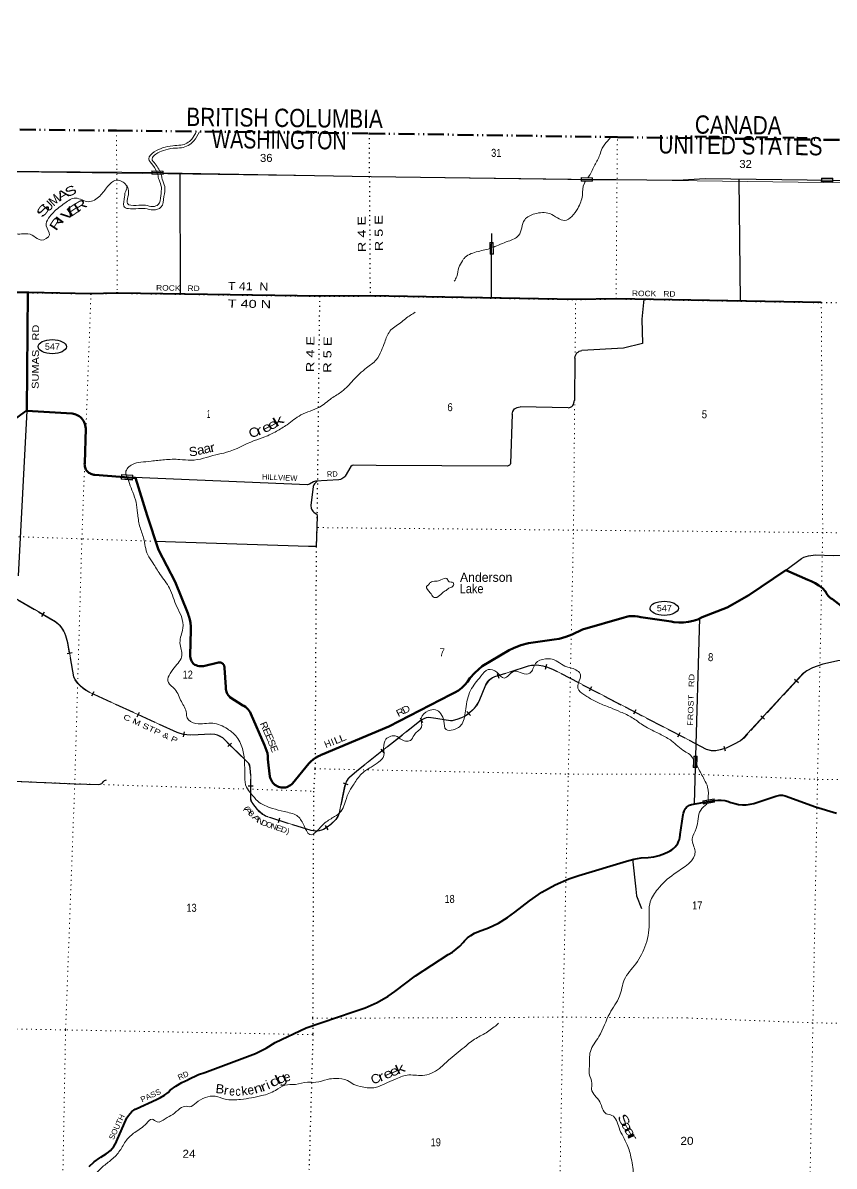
# Model space of a CAD drawing. Header units: feet. Extents: x -489137 to -242534, y 368785 to 558127.
# Drawn here: x -302494 to -284763, y 531941 to 556943 of the extents above; entities that cross this region are included whole.
import ezdxf
from ezdxf.enums import TextEntityAlignment as Align

# ---------------------------------------------------------------- set-up
doc = ezdxf.new("R2010")
doc.units = ezdxf.units.FT
doc.header["$LTSCALE"] = 70
for name, pattern in [('DASH_DOUBLE_DOT', [9.2, 5, -1.2, 0.3, -1.2, 0.3, -1.2]), ('DOTTED', [1.5, 0.3, -1.2]), ('LONG_DASHED', [7.5, 6, -1.5])]:
    doc.linetypes.add(name, pattern=pattern)
for name, color, linetype, lineweight in [('10', 7, 'DASH_DOUBLE_DOT', 60), ('17', 7, 'Continuous', 25), ('23', 7, 'Continuous', 70), ('26', 7, 'Continuous', 40), ('27', 7, 'Continuous', 13), ('29', 7, 'Continuous', 25), ('31', 7, 'Continuous', 13), ('39', 7, 'Continuous', 13), ('4', 7, 'Continuous', 13), ('59', 7, 'Continuous', 13), ('6', 7, 'DOTTED', 25), ('61', 7, 'Continuous', 13), ('63', 7, 'Continuous', 25), ('7', 7, 'DOTTED', 13)]:
    doc.layers.add(name, color=color, linetype=linetype, lineweight=lineweight)
doc.layers.add('30', color=7, linetype='Continuous')
doc.layers.add('41', color=7, linetype='Continuous')

msp = doc.modelspace()

# ---------------------------------------------------------------- linework, layer by layer
at = {"layer": '10', "lineweight": 70}
msp.add_lwpolyline([(-303208.28, 554615.29), (-300447.01, 554587.81), (-294928.81, 554524.89), (-289500.53, 554442.91), (-284029.21, 554373.56), (-278648.89, 554311.51), (-273291.63, 554228.91), (-272847.49, 554228.39)], dxfattribs=at)
at = {"layer": '17'}
for centre in [(-301852.34, 549861.83), (-288477.17, 544140.74)]:
    msp.add_ellipse(centre, major_axis=(-309.24, 1), ratio=0.500121, dxfattribs=at)
at = {"layer": '23'}
for p, q in [((-302385.99, 551046.69), (-303228.59, 551058.68)), ((-302408.49, 548465.68), (-302385.99, 551046.69))]:
    msp.add_line(p, q, dxfattribs=at)
for points in [[(-301139.47, 548176.65), (-301152.52, 548208.84), (-301168.86, 548239.5), (-301188.31, 548268.28), (-301210.66, 548294.87), (-301235.68, 548318.98), (-301263.07, 548340.34), (-301292.55, 548358.72), (-301323.79, 548373.92), (-301356.45, 548385.77), (-301390.16, 548394.14), (-301416.89, 548398.18), (-302408.58, 548455.77), (-302408.49, 548465.68)], [(-297076.56, 540401.06), (-297086.47, 540429.7), (-297093.34, 540459.21), (-297128.75, 540710.59), (-297138.7, 540843.2), (-297141.47, 540907.01), (-297150.89, 540970.18), (-297166.86, 541032.02), (-297189.21, 541091.84), (-297216.94, 541147.68), (-297510.69, 541830.37), (-297528.17, 541865.61), (-297549.23, 541898.83), (-297573.65, 541929.67), (-297601.16, 541957.79), (-297631.46, 541982.87), (-297664.21, 542004.65), (-297686.49, 542016.84), (-297967.97, 542196.95), (-297988.43, 542217.31), (-298006.66, 542239.69), (-298022.44, 542263.85), (-298035.62, 542289.53), (-298046.03, 542316.45), (-298053.58, 542344.31), (-298058.17, 542372.8), (-298059.76, 542401.62), (-298059.48, 542414.83), (-298088.78, 542839.05), (-298088.68, 542850.79), (-298089.8, 542862.47), (-298092.14, 542873.97), (-298095.67, 542885.16), (-298100.35, 542895.92), (-298106.12, 542906.13), (-298112.94, 542915.68), (-298120.71, 542924.47), (-298129.36, 542932.4), (-298138.79, 542939.38), (-298148.9, 542945.33), (-298159.58, 542950.2), (-298170.71, 542953.92), (-298182.16, 542956.46), (-298193.82, 542957.79), (-298196.36, 542957.81), (-298221.31, 542956.08), (-298246.36, 542949.65), (-298515.21, 542880.57), (-298546.81, 542874.39), (-298578.89, 542871.54), (-298611.09, 542872.06), (-298643.05, 542875.94), (-298674.44, 542883.14), (-298704.9, 542893.58), (-298734.1, 542907.15), (-298761.73, 542923.7), (-298770.98, 542930.17), (-298788.73, 542952.78), (-298804.02, 542977.12), (-298816.68, 543002.92), (-298826.58, 543029.91), (-298833.6, 543057.78), (-298837.66, 543086.24), (-298838.74, 543106.83), (-298825.42, 543669.13), (-298823.45, 543745.91), (-298829.51, 543822.46), (-298843.54, 543897.97), (-298865.38, 543971.59), (-298871.06, 543986.23), (-298880.68, 544011.05), (-298890.97, 544036.23), (-299168.89, 544716.03), (-299528.83, 545419.3), (-299775.61, 546167.13), (-300031.78, 546992.24), (-300093.73, 546996.99), (-300919.65, 547060.31), (-300943.41, 547061.87), (-300966.87, 547065.9), (-300989.79, 547072.36), (-301011.9, 547081.19), (-301032.97, 547092.27), (-301052.77, 547105.5), (-301071.08, 547120.72), (-301087.69, 547137.78), (-301102.43, 547156.47), (-301115.14, 547176.61), (-301125.67, 547197.96), (-301133.91, 547220.3), (-301139.77, 547243.38), (-301142.8, 547264.27), (-301144.14, 547289.39), (-301143.41, 547314.27), (-301121.34, 548074.4), (-301123.8, 548109.06), (-301129.86, 548143.26), (-301139.47, 548176.65)], [(-284014.19, 543726.74), (-284797.21, 544339.79), (-284824.37, 544354.63), (-284849.83, 544372.22), (-284873.31, 544392.37), (-284894.55, 544414.87), (-284913.33, 544439.47), (-284929.44, 544465.89), (-284942.69, 544493.86), (-284949.21, 544511.24), (-285018.34, 544579.6), (-285094.24, 544640.35), (-285176.07, 544692.83), (-285262.94, 544736.47), (-285339.54, 544766.09), (-285820.89, 544971.54), (-286625.49, 544425.16), (-286981.85, 544219.96), (-287103.53, 544160.74), (-287644.78, 543943.12), (-287741.6, 543898.92), (-287842.51, 543865.07), (-287946.41, 543841.96), (-288052.15, 543829.83), (-288158.58, 543828.83), (-288264.53, 543838.95), (-288325.53, 543849.93), (-288991.39, 543944.51), (-289052.3, 543959.7), (-289114.46, 543968.43), (-289177.19, 543970.61), (-289239.81, 543966.23), (-289301.63, 543955.32), (-289352.51, 543941.18), (-290262.63, 543673.93), (-290491.62, 543566.67), (-290629.96, 543513.97), (-290773.06, 543476.01), (-290884.97, 543457.17), (-291439.48, 543377.71), (-291609.66, 543331.6), (-291774.09, 543267.96), (-291866.92, 543222.85), (-292453.5, 542873.21), (-292616.65, 542725.88), (-292722.55, 542611.47), (-292775.06, 542535.01), (-292835.28, 542464.46), (-292902.53, 542400.59), (-292976.1, 542344.09), (-293055.17, 542295.6), (-293138.88, 542255.64), (-293143.11, 542253.89), (-294494.73, 541554.89), (-295949.83, 540943.69), (-295975.79, 540932.79), (-295999.83, 540922.44), (-296036.49, 540906.65), (-296095.03, 540873.8), (-296149.82, 540835.02), (-296200.26, 540790.71), (-296242.07, 540745.81), (-296599.7, 540309.19), (-296621.83, 540288.49), (-296646, 540270.21), (-296671.95, 540254.56), (-296699.39, 540241.7), (-296728.03, 540231.79), (-296757.55, 540224.92), (-296787.62, 540221.18), (-296817.92, 540220.6), (-296848.12, 540223.19), (-296877.87, 540228.92), (-296906.87, 540237.74), (-296934.78, 540249.53), (-296961.31, 540264.18), (-296986.17, 540281.52), (-297009.07, 540301.36), (-297029.78, 540323.49), (-297048.06, 540347.66), (-297063.71, 540373.61), (-297076.56, 540401.06)]]:
    msp.add_lwpolyline(points, dxfattribs=at)
at = {"layer": '26'}
for points in [[(-285043.55, 550827.86), (-289528.87, 550906.63), (-290411.57, 550893.52), (-294905.07, 550970.56), (-296010.57, 550965.39), (-300408.47, 551031.43), (-300430.35, 551031.76), (-300458.47, 551031.18), (-301005.83, 551019.8), (-302360.99, 551046.2), (-302385.99, 551046.69)], [(-303274.56, 547717.37), (-303175.87, 547875.67), (-303112.32, 547944.28), (-303041.94, 548005.87), (-302965.52, 548059.76), (-302964.35, 548060.49), (-302433.21, 548447.67), (-302408.49, 548465.68)], [(-287382.47, 539936.82), (-287306.74, 539944.41), (-287230.63, 539944.05), (-287154.97, 539935.73), (-287149.74, 539934.76), (-287124.85, 539930.16), (-287099.74, 539923.23), (-287071.63, 539915.47), (-287042.1, 539903.87), (-287017.22, 539893.89), (-286992.1, 539885.95), (-286936.37, 539868.34), (-286853.41, 539851.41), (-286769.14, 539843.24), (-286684.47, 539843.93), (-286600.34, 539853.46), (-286517.67, 539871.73), (-286471.01, 539886.17), (-286058.81, 540022.3), (-286034.08, 540030.47), (-286008.81, 540039.77), (-286006.53, 540040.61), (-285978.36, 540047.74), (-285949.59, 540051.89), (-285920.54, 540053), (-285891.54, 540051.08), (-285862.9, 540046.13), (-285834.93, 540038.22), (-285830.34, 540036.61), (-285167.98, 539801.29), (-284712.65, 539661.56)], [(-288387.8, 538812.47), (-288345.99, 538834.13), (-288306.67, 538860.04), (-288270.27, 538889.91), (-288237.19, 538923.43), (-288207.8, 538960.22), (-288182.42, 538999.88), (-288161.32, 539041.97), (-288144.73, 539086.04), (-288132.85, 539131.61), (-288125.79, 539178.16), (-288124.65, 539191.86), (-288060.04, 539632.98), (-288056.89, 539658.16), (-288051.12, 539682.86), (-288042.8, 539706.82), (-288032.03, 539729.79), (-288018.91, 539751.5), (-288003.59, 539771.72), (-287986.25, 539790.24), (-287967.06, 539806.83), (-287946.24, 539821.33), (-287924.03, 539833.58), (-287900.65, 539843.43), (-287881.87, 539849.36), (-287382.47, 539936.82)], [(-301043.06, 531930.3), (-300933.28, 532032.11), (-300813.46, 532121.88), (-300787.24, 532139.04), (-300670.97, 532213.87), (-300623.3, 532247.05), (-300579.36, 532285.02), (-300539.63, 532327.38), (-300504.55, 532373.66), (-300474.49, 532423.35), (-300449.8, 532475.91), (-300448.43, 532479.29), (-300220.82, 532997.62), (-300188.65, 533046.57), (-300151.54, 533091.88), (-300109.9, 533133.06), (-300068.74, 533166.02), (-300043.78, 533183.65), (-300018.74, 533195), (-299571.58, 533397.68), (-299483.04, 533441.22), (-299399.53, 533493.77), (-299321.97, 533554.77), (-299272.16, 533601.64), (-299152.07, 533691.1), (-299023.29, 533767.51), (-298887.23, 533830.04), (-298880.51, 533832.69), (-298653.32, 533946.08), (-298519.84, 533991.95), (-297411.67, 534408.05), (-297179.46, 534522.62), (-296979.14, 534647.77), (-296302.44, 534965.85), (-295277.7, 535318.11), (-295010.03, 535405), (-294752.92, 535519.39), (-294509.17, 535660.03), (-294361.15, 535763.31), (-293910.71, 536105.65), (-293196.34, 536568.18), (-293105.43, 536620.93), (-293020.53, 536682.89), (-292942.57, 536753.38), (-292872.41, 536831.64), (-292844.82, 536867.48), (-292775.96, 536931.57), (-292700.79, 536988.1), (-292620.11, 537036.47), (-292537.16, 537075.19), (-292314.45, 537153.88), (-292101.18, 537255.41), (-291899.69, 537378.68), (-291743.15, 537496.41), (-291417.98, 537739.95), (-291148.91, 537931.94), (-290861.25, 538094.75), (-290558.14, 538226.59), (-290341.15, 538298.91), (-289301.67, 538610.15), (-289144.16, 538654.45), (-288982.89, 538682.05), (-288828.18, 538692.5), (-288705.23, 538707.87), (-288584.56, 538736), (-288467.49, 538776.6), (-288387.8, 538812.47)]]:
    msp.add_lwpolyline(points, dxfattribs=at)
at = {"layer": '29'}
for p, q in [((-299425.46, 553662.69), (-303192.36, 553690.87)), ((-299061.28, 553656.47), (-299053.55, 551014.95)), ((-286842.65, 553518.08), (-286816.44, 550858.89)), ((-290428.9, 549608.04), (-290439.7, 548693.75)), ((-290576.58, 548524.45), (-291628.02, 548542.5)), ((-302408.58, 548455.77), (-302595.51, 544852.25))]:
    msp.add_line(p, q, dxfattribs=at)
for points in [[(-299425.46, 553662.69), (-294879.72, 553581.62), (-290042.61, 553520.92)], [(-290042.61, 553520.92), (-289525.95, 553514.44), (-288183.77, 553503.08), (-287578.13, 553538.2)], [(-287578.13, 553538.2), (-284791.5, 553505.49), (-281388.98, 553465.56)], [(-292251.95, 550924.65), (-292248.96, 551886.27), (-292247.56, 552337.79)], [(-288922.67, 550901.23), (-288966.87, 550463.43), (-288951.57, 549932.39), (-289366.91, 549831.78), (-290274.87, 549776.57)], [(-290428.9, 549608.04), (-290420.64, 549655.99), (-290411.8, 549680.3), (-290385.3, 549724.49), (-290361.01, 549744.38), (-290334.51, 549762.06), (-290308.01, 549770.89), (-290274.87, 549776.57)], [(-291796.62, 548384.75), (-291782.15, 548446.23), (-291763.38, 548479.38), (-291745.71, 548500.37), (-291718.1, 548519.15), (-291693.81, 548531.3), (-291664, 548539.04), (-291628.02, 548542.5)], [(-290576.58, 548524.45), (-290544.87, 548529.64), (-290521.68, 548539.59), (-290499.59, 548553.95), (-290477.51, 548577.15), (-290463.16, 548597.04), (-290449.9, 548630.18), (-290443.28, 548655.59), (-290439.7, 548693.75)], [(-291796.62, 548384.75), (-291839.05, 547307.86), (-291846.2, 547286.18), (-291855.03, 547270.72), (-291870.49, 547259.67), (-291899.9, 547251.31), (-294775.26, 547264.64), (-295261.81, 547269.82), (-295296.92, 547260.79), (-295325.85, 547237.68), (-295447.09, 547030.99), (-295459.53, 547017.69), (-295519.97, 546973.54), (-295548.68, 546958.07), (-295589.77, 546949.44), (-296099.85, 546921.03), (-296140.55, 546907.25), (-296226.68, 546856.42), (-296271.1, 546840.07), (-300063.24, 546997.55)], [(-296059.26, 546921.62), (-296120.68, 546863.05), (-296138.34, 546840.96), (-296151.59, 546801.18), (-296200.18, 546390.19), (-296195.76, 546332.74), (-296186.93, 546308.44), (-296160.43, 546266.45), (-296131.72, 546242.15), (-296083.13, 546206.79), (-296072.09, 546195.74), (-296063.59, 546157.01)], [(-296063.59, 546157.01), (-296082.51, 545491.39), (-296252.42, 545495.39), (-299599.51, 545602.34)], [(-285820.89, 544971.54), (-285474.07, 545227.44), (-285426.6, 545257.27), (-285325.01, 545288.2), (-285173.71, 545306.99), (-284785.02, 545298.15), (-284272.65, 545306.99)], [(-287706.42, 543921.02), (-287801.52, 540655.3), (-287824.64, 539861.5)], [(-303375.39, 540387.25), (-301360.42, 540303.12), (-300831.14, 540285.2)], [(-300831.14, 540285.2), (-300805.39, 540291.07), (-300787.72, 540298.8), (-300765.64, 540312.06), (-300755.7, 540323.11), (-300738.03, 540348.52), (-300719.26, 540365.09), (-300708.22, 540371.72), (-300667.36, 540387.19)], [(-289170.07, 538660.13), (-289100.77, 537995.56), (-289085.7, 537851.26), (-288974.11, 537571.92)]]:
    msp.add_lwpolyline(points, dxfattribs=at)
at = {"layer": '31'}
for p, q in [((-299676.23, 553706.1), (-299426.28, 553701.07)), ((-299426.28, 553701.07), (-299427.79, 553626.08)), ((-290293.5, 553558.74), (-290043.53, 553554.78)), ((-290043.53, 553554.78), (-290044.72, 553479.78)), ((-285042.14, 553546.99), (-284792.16, 553543.58)), ((-284792.16, 553543.58), (-284793.19, 553468.59)), ((-292287.65, 552136.66), (-292212.66, 552137.74)), ((-292284.06, 551886.69), (-292287.65, 552136.66)), ((-287755.5, 540904.81), (-287766.11, 540655.04)), ((-287766.11, 540655.04), (-287841.04, 540658.22))]:
    msp.add_line(p, q, dxfattribs=at)
for points in [[(-299427.79, 553626.08), (-299677.74, 553631.11), (-299676.23, 553706.1)], [(-290044.72, 553479.78), (-290294.69, 553483.75), (-290293.5, 553558.74)], [(-284793.19, 553468.59), (-285043.16, 553472), (-285042.14, 553546.99)], [(-292212.66, 552137.74), (-292209.07, 551887.77), (-292284.06, 551886.69)], [(-287841.04, 540658.22), (-287830.43, 540907.99), (-287755.5, 540904.81)]]:
    msp.add_lwpolyline(points, dxfattribs=at)
for points in [[(-299434.43, 553693.23), (-299668.39, 553697.94), (-299669.58, 553638.94), (-299435.62, 553634.23)], [(-290051.65, 553546.91), (-290285.63, 553550.61), (-290286.56, 553491.61), (-290052.58, 553487.9)], [(-284800.26, 553535.69), (-285034.25, 553538.88), (-285035.05, 553479.88), (-284801.07, 553476.69)], [(-292276.17, 551894.8), (-292279.54, 552128.77), (-292220.54, 552129.62), (-292217.17, 551895.65)], [(-287832.7, 540665.87), (-287822.77, 540899.65), (-287763.83, 540897.15), (-287773.76, 540663.37)]]:
    msp.add_lwpolyline(points, close=True, dxfattribs=at)
at = {"layer": '39'}
for points in [[(-298699.44, 554564.45), (-298802.86, 554401.68), (-298909.52, 554312.34), (-299038.81, 554270.38), (-299215.76, 554256.43), (-299440.6, 554207.75), (-299622.21, 554121.08), (-299743.28, 553969.48), (-299652.98, 553830.6), (-299545.03, 553625.79)], [(-298633.33, 554560.63), (-298758.85, 554363.09), (-298880.99, 554260.79), (-299027.45, 554213.25), (-299207.33, 554199.07), (-299421.77, 554152.64), (-299585.3, 554074.6), (-299672.03, 553966.01), (-299604.31, 553861.86), (-299469.95, 553625.5)], [(-289661.57, 554420.3), (-289773.67, 554292.68), (-289831.64, 554203.63), (-289885.73, 554053.7), (-289992.94, 553836.82), (-290115.06, 553600.22), (-290143.79, 553555.74)], [(-299545.36, 553627.27), (-299518.61, 553507.93), (-299467.45, 553352.22), (-299482.49, 553160.4), (-299536.08, 552967.93), (-299653.14, 552927.56), (-299816.48, 552953.62), (-300017.37, 552950.66), (-300210.57, 552991.96), (-300197.28, 553135.24), (-300192.81, 553315.29), (-300360.94, 553489.34), (-300457.87, 553500.89), (-300643.4, 553361.71), (-300815.13, 553155.23), (-301060.91, 553032.37), (-301341.15, 553110.62), (-301579.16, 553002.23), (-301710.57, 552901.63), (-301931.86, 552670.58), (-301984.51, 552504.4), (-301914.55, 552307.53), (-302097.18, 552192.55), (-302254.34, 552277.11), (-302442.99, 552332.43), (-302676.92, 552369.11), (-302673.21, 552415.55), (-302760.58, 552467.25), (-302900.63, 552464.14), (-302997.2, 552485.8), (-303147.72, 552529.64), (-303212.41, 552539.41)], [(-299469.95, 553625.5), (-299447.96, 553527.4), (-299393.33, 553361.13), (-299410.07, 553147.6), (-299475.88, 552911.26), (-299646.59, 552852.39), (-299821.75, 552880.34), (-300024.57, 552877.35), (-300289.46, 552933.97), (-300270.39, 553139.53), (-300269.01, 553195.27)], [(-300269.01, 553195.27), (-300254.96, 553246.33), (-300224.35, 553322.86), (-300219.25, 553368.78)], [(-290194.28, 553477.59), (-290222.47, 553433.96), (-290266.47, 553170.28), (-290368.06, 552884.36), (-290651.29, 552623.12), (-290978.57, 552770.44), (-291305.26, 552765.88), (-291526.88, 552638.11), (-291659.09, 552290.51), (-291886.65, 552167.01), (-292215.64, 552033.75)], [(-292287.19, 552005.63), (-292584.66, 551932.7), (-292851.35, 551792.36), (-292887.76, 551738.99), (-292966.01, 551593.97), (-293011.65, 551397.16), (-293064.41, 551291.54)], [(-293922.28, 550612.88), (-294023.83, 550550.41), (-294242.78, 550384.08), (-294472.52, 550199.91), (-294586.69, 549958.98), (-294658.22, 549775.25), (-294772.95, 549574.83), (-294982.07, 549400.05), (-295273.84, 549126.97), (-295522.05, 548880.69), (-295746.42, 548732.77), (-296010.96, 548539.72), (-296418.73, 548367.96), (-296718.43, 548155.91), (-296952.79, 548012.4), (-297204.72, 547887.74), (-297436.81, 547806.91), (-298042.31, 547551.09), (-298273.46, 547496.55), (-298819.23, 547378.31), (-299064.02, 547395.12), (-299396.86, 547388.76), (-299694.04, 547358.85), (-299915.99, 547334.35), (-300100.18, 547288.27), (-300246.59, 547109.23), (-300194.2, 546953.35)], [(-300194.2, 546953.35), (-300166.01, 546869.46), (-300091.78, 546678.51), (-300020.6, 546459.33), (-299988.56, 546223.31), (-299941.93, 545942.23), (-299858.1, 545680.07), (-299763.97, 545310.23), (-299652.77, 545132.14), (-299493.5, 544881.47), (-299289.38, 544580.61), (-299129.72, 544171.99), (-299027.94, 543957.79), (-298998.59, 543703.64), (-299060.76, 543385.94), (-299018.11, 543107.03), (-299185.88, 542841.69), (-299315.26, 542516.25), (-299174.54, 542369.51), (-299030.17, 542099.12), (-298919.72, 541844.11), (-298907.03, 541746.47), (-298710.81, 541620.02), (-298345.42, 541629.28), (-298023.48, 541502.4), (-297842.25, 541354.21), (-297694.26, 541071.54), (-297649.87, 540784.47), (-297645.57, 540454.28), (-297609.05, 540230.25), (-297502.76, 540084.73), (-297362.62, 539921.8), (-297035.7, 539764.38), (-296786.73, 539694.76), (-296506.01, 539605.8), (-296362.84, 539414.42), (-296224.21, 539193.33), (-295891.17, 539446.21), (-295681.27, 539586.55), (-295539.01, 539707.02), (-295462.49, 539860.2), (-295378.86, 540098.17), (-295275.28, 540270.64), (-295117.07, 540495.83), (-294883.64, 540669.74), (-294711.14, 540785.08), (-294622.64, 540877.1), (-294609.11, 541083.14)], [(-293245.36, 544530.23), (-293287.78, 544506.3), (-293359.74, 544442.75), (-293478.37, 544373.93), (-293524.7, 544388.89), (-293589.98, 544481.08), (-293674.82, 544614.08), (-293623.38, 544661.78), (-293588.17, 544707.74), (-293468.23, 544734.03), (-293356.39, 544760.47), (-293226.3, 544788.62), (-293180.86, 544721.05), (-293094, 544707.43), (-293080.86, 544646.48), (-293181.23, 544579.38), (-293244.82, 544531.88)], [(-294609.11, 541083.14), (-294559.49, 541277.78), (-294453.78, 541340.83), (-294331.96, 541344.59), (-294246.84, 541286.89), (-294025.06, 541250.64), (-293941.75, 541367.14), (-293871.92, 541447.67), (-293781.24, 541543.65), (-293786.39, 541738.21), (-293634.71, 541894.79), (-293473.6, 541919.43), (-293293.85, 541674.1), (-293245.73, 541490.16), (-293087.89, 541480.48), (-292896.5, 541613.38), (-292815.81, 541938.52), (-292707.88, 542343.68), (-292485.69, 542655.68), (-292326.35, 542799.84), (-292131.78, 542740.26), (-291978.17, 542613.3), (-291741.42, 542766.85), (-291582.94, 542718.69), (-291412.44, 542722.74), (-291287.22, 542932.91), (-291072.7, 543032.58), (-290922.81, 543027.24), (-290606.38, 542860.06), (-290499.91, 542831.97), (-290306.45, 542685.37), (-290351.28, 542510.81), (-290363.62, 542393.81), (-290234.83, 542253.57), (-290141.61, 542195.58), (-289912.84, 542072.02), (-289652.96, 541967.6), (-289429.24, 541872.56), (-289174.14, 541748.06), (-288954.65, 541592.44), (-288801.6, 541505.99), (-288540.65, 541375.21), (-288316.3, 541241.68), (-288032.51, 541012.9), (-287919.4, 540944.08), (-287842.26, 540840.4)], [(-287761.27, 540713.74), (-287735.17, 540654.05), (-287600.42, 540398.18), (-287527.56, 540225.5), (-287516.64, 539960.95)], [(-287543.18, 539856.9), (-287679.36, 539728.76), (-287777.08, 539325.26), (-287864.4, 539097.55), (-287801.2, 538826), (-288257.1, 538331.99), (-288617.98, 537998.61), (-288782.07, 537723.01), (-288803.19, 537306.66), (-288878.45, 536795.04), (-289098.73, 536367.56), (-289348.71, 536016.06), (-289452.93, 535657.33), (-289667.26, 535282.28), (-289902.61, 534774.35), (-290090.73, 534451.01), (-290112.91, 534117.71), (-290116.5, 533961.93), (-290057.18, 533751.26), (-290063.88, 533621.92), (-289883.27, 533344.16), (-289742.44, 533088.07), (-289620.06, 533051.32), (-289463.61, 532778.48), (-289284.33, 532407.63), (-289195.89, 532104.81), (-289140.61, 531726.23), (-289070.51, 531308.66), (-288964.7, 531037.62), (-288787.37, 530668.87), (-288725.59, 530470.26), (-288662.39, 530198.72), (-288766.99, 529997.94), (-288989.48, 529845.91), (-289064.63, 529674.45), (-289080.89, 529504.95), (-289156.79, 529256.58), (-289198.06, 528956.36), (-289298.11, 528712.9), (-289370.23, 528512.99), (-289436.4, 528590.26), (-289540.14, 528357.06), (-289554.94, 528003.25), (-289514.48, 527663.67), (-289442.81, 527401.95), (-289345.53, 527119.06), (-289311.18, 526891.06), (-289277.19, 526652.95)], [(-301843.51, 530443.16), (-301824.64, 530481.29), (-301792.83, 530565.76), (-301755.05, 530644.05), (-301731.51, 530718.54), (-301707.91, 530797.08), (-301682, 530891.77), (-301633.28, 531018.45), (-301491.04, 531165.81), (-301345.06, 531294.89), (-301177.78, 531486.35), (-300957.2, 531715.36), (-300755.18, 531924.45), (-300553.99, 532084.97), (-300374.48, 532280.28), (-300232.94, 532506.58), (-300049.79, 532677.53), (-299793.28, 532875.57), (-299670.19, 532968.61), (-299561.85, 532908.07), (-299384.47, 532977.92), (-299218.86, 533070.23), (-299060.7, 533201.13), (-298922.16, 533249.37), (-298855.49, 533240.14), (-298710.29, 533322.68), (-298290.6, 533469.37), (-298074.95, 533407.01), (-297734.8, 533401.23), (-297271.67, 533482.41), (-296969.96, 533598.72), (-296769.62, 533708.66), (-296538.39, 533729.01), (-296274.29, 533777.15), (-296094.09, 533774.08), (-295837.81, 533838.54), (-295657.21, 533859.76), (-295398.76, 533812.86), (-295258.4, 533729.51), (-295079.09, 533673.84), (-294791.69, 533662.88), (-294581.71, 533744.32), (-294365.44, 533837.8), (-294096.51, 533932.4), (-293762.47, 533924.7), (-293389.24, 534078.25), (-293156.79, 534290.86), (-292805.67, 534574.33), (-292680.38, 534677.45), (-292432.86, 534823.02), (-292191.14, 534984.88), (-292096.56, 535068.28)]]:
    msp.add_spline(points, degree=3, dxfattribs=at)
at = {"layer": '4'}
msp.add_lwpolyline([(-485080.46, 556942.8), (-454770.68, 556296.26), (-424457.62, 555691.58), (-394141.55, 555128.56), (-363825.83, 554607.27), (-333509.43, 554127.66), (-303192.4, 553689.76), (-272874.8, 553293.56), (-242556.67, 552939.06)], dxfattribs=at)
msp.add_lwpolyline([(-485080.46, 556942.8), (-454770.68, 556296.26), (-424457.62, 555691.58), (-394141.55, 555128.56), (-363825.83, 554607.27), (-333509.43, 554127.66), (-303192.4, 553689.76), (-272874.8, 553293.56), (-242556.67, 552939.06)], dxfattribs=at)
at = {"layer": '59'}
for points in [[(-300341.08, 547068), (-300091.72, 547050.18), (-300099.2, 546945.45), (-300348.56, 546963.26)], [(-300333.67, 547059.45), (-300100.26, 547042.77), (-300106.6, 546953.99), (-300340.01, 546970.66)]]:
    msp.add_lwpolyline(points, close=True, dxfattribs=at)
at = {"layer": '6'}
msp.add_line((-294928.81, 554524.89), (-294905.07, 550970.56), dxfattribs=at)
for points in [[(-303228.59, 551058.77), (-301005.83, 551019.8), (-300433.47, 551031.81), (-296010.57, 550965.39), (-294905.07, 550970.56), (-290411.57, 550893.52), (-289528.87, 550906.63), (-285043.55, 550827.86), (-284118.75, 550827.32), (-279600.58, 550759.52), (-278704.37, 550753.93), (-274170.13, 550681.51), (-273286.14, 550674.32), (-272906.26, 550667.5)], [(-296010.57, 550965.39), (-296069.59, 545905.54), (-296083.2, 545488.49), (-296109.96, 540632.43), (-296141.88, 540141.54), (-296161.09, 535173.42), (-296155.71, 534816.87), (-296297.74, 529873.37), (-296299.96, 529531.26), (-296500.06, 524439.99), (-296526.54, 524212.13), (-296717.54, 518867.44), (-296851.5, 513192.71), (-296996.7, 507880.81), (-297003.85, 507519.86)]]:
    msp.add_lwpolyline(points, dxfattribs=at)
at = {"layer": '61'}
for p, q in [((-287634.02, 539931), (-287387.96, 539975.2)), ((-287387.96, 539975.2), (-287374.7, 539901.38))]:
    msp.add_line(p, q, dxfattribs=at)
msp.add_lwpolyline([(-287374.7, 539901.38), (-287620.76, 539857.18), (-287634.02, 539931)], dxfattribs=at)
msp.add_lwpolyline([(-287394.41, 539965.91), (-287624.73, 539924.53), (-287614.3, 539866.46), (-287383.98, 539907.84)], close=True, dxfattribs=at)
at = {"layer": '63'}
for p, q in [((-302029.52, 544052.56), (-302084.76, 543956.73)), ((-301417.66, 543163.43), (-301526.59, 543144.28)), ((-291048.51, 542910.09), (-291078.6, 542803.65)), ((-292127.88, 542717.14), (-292094.93, 542611.55)), ((-285626.17, 542590.61), (-285544.79, 542515.7)), ((-300944.91, 542316.17), (-300991.07, 542215.65)), ((-290064.85, 542425.16), (-290115.96, 542327.07)), ((-299956.32, 541862.2), (-300002.48, 541761.68)), ((-292787.42, 541879.92), (-292713.64, 541797.52)), ((-289100.13, 541922.46), (-289151.24, 541824.37)), ((-286365.23, 541787.79), (-286283.85, 541712.87)), ((-293812.18, 541744.12), (-293761.34, 541645.89)), ((-298970.13, 541438.34), (-298991.24, 541329.77)), ((-288135.41, 541419.76), (-288186.52, 541321.67)), ((-297936.81, 541194.29), (-298014.55, 541115.61)), ((-294672.96, 541063.28), (-294604.24, 540976.6)), ((-287171.6, 541126.79), (-287142.57, 541020.05)), ((-295494.24, 540320.04), (-295388.56, 540287.38)), ((-297459.56, 540251.46), (-297570.17, 540251.33)), ((-296883.22, 539553.17), (-296916.41, 539447.66)), ((-295887.66, 539389.12), (-295831.9, 539293.59))]:
    msp.add_line(p, q, dxfattribs=at)
at = {"layer": '63', "linetype": 'LONG_DASHED'}
for points in [[(-285587.53, 542551.96), (-286738.45, 541301.75), (-286810.15, 541242.53), (-286959.69, 541158.26), (-287124.65, 541082.97), (-287251.64, 541048.44), (-287346.39, 541025.29), (-287440.15, 541025.29), (-287552.58, 541054.49), (-290895.03, 542796.19), (-291022.79, 542846.08), (-291123.93, 542874.67), (-291220.11, 542889.17), (-291268.95, 542894.47), (-291325.96, 542892.28), (-291374.19, 542887.89), (-291448.1, 542872.04), (-292188.26, 542641.1), (-292231.75, 542618.86), (-292290.85, 542579.44), (-292334.38, 542535.88), (-292380.3, 542461.45), (-292526.96, 542099.15), (-292580.51, 542009.1), (-292638.32, 541940.13), (-292764.61, 541827.06), (-292843.48, 541773.74), (-292904.66, 541742.57), (-293009.99, 541705.95), (-293086.49, 541687.1), (-293111.24, 541682.59), (-293151.05, 541682.07), (-293581.1, 541748.41), (-293623.74, 541748.87), (-293678.27, 541742.33), (-293730.57, 541724.88), (-293788.03, 541695.14), (-295196.38, 540578.65), (-295355.72, 540440.92), (-295389.52, 540404.91), (-295417.86, 540359.11), (-295441.94, 540304.34), (-295459.25, 540248.34), (-295579.09, 539660.85), (-295608.88, 539589.09), (-295653.5, 539522.12), (-295766.83, 539410.48), (-295844.3, 539351.21), (-295924.22, 539304.57), (-295964.4, 539286.69), (-296015.69, 539271.08), (-296056.12, 539264.34), (-296101.85, 539266.11), (-296196.42, 539279.9), (-297142.28, 539577.42), (-297192.64, 539596.71), (-297223.39, 539614.04), (-297255.19, 539634.7), (-297319.56, 539690.23), (-297368.28, 539739.35), (-297470.24, 539869.76), (-297487.6, 539894.98), (-297503.37, 539927.66), (-297510.16, 539953.69), (-297513.84, 539980.44), (-297514.43, 540482.41), (-297527.31, 540643.87), (-297538.21, 540704.92), (-297558.54, 540743.77), (-298126.44, 541304.9), (-298195.33, 541346.66), (-298241.02, 541366.25), (-298300.63, 541377.23), (-298383.5, 541385.98), (-298826.03, 541367.89), (-298909.4, 541372.75), (-298975.92, 541383.84), (-299055.68, 541399.36), (-299125.56, 541420.63), (-301030.51, 542295.4), (-301122.8, 542351.08), (-301175.46, 542388.81), (-301242.61, 542446.53), (-301290.32, 542496.34), (-301349.31, 542573.31), (-301381.51, 542642.63), (-301512.46, 543387.31), (-301556.15, 543538.56), (-301578.12, 543595.72), (-301599.64, 543642.42), (-301643.92, 543714.21), (-301681.05, 543757.92), (-301785.8, 543847.84), (-303317.06, 544730.53)], [(-282008.67, 541398.04), (-282058.34, 541499.21), (-282111.22, 541594), (-282225.89, 541770.51), (-282373.67, 541962.5), (-282565.57, 542182.03), (-282784.9, 542384.98), (-283138.32, 542623.96), (-283437.8, 542782.22), (-283592.08, 542852.78), (-283797.25, 542921.57), (-284072.75, 542993.97), (-284257.76, 543016), (-284440.87, 543018.88), (-284685.24, 542989.54), (-284839.6, 542958.65), (-285007.08, 542919.23), (-285236.33, 542835.16), (-285359.47, 542773.55), (-285435.34, 542717.3), (-285587.53, 542551.96)]]:
    msp.add_lwpolyline(points, dxfattribs=at)
at = {"layer": '63', "lineweight": 13}
for points in [[(-285590.55, 542554.74), (-286741.28, 541304.73), (-286812.48, 541245.92), (-286961.55, 541161.92), (-287126.05, 541086.84), (-287252.66, 541052.41), (-287346.88, 541029.39), (-287439.63, 541029.39), (-287551.1, 541058.34), (-290893.33, 542799.93), (-291021.48, 542849.97), (-291123.06, 542878.69), (-291219.58, 542893.24), (-291268.81, 542898.58), (-291326.22, 542896.37), (-291374.81, 542891.95), (-291449.14, 542876.01), (-292189.82, 542644.91), (-292233.83, 542622.4), (-292293.46, 542582.63), (-292337.62, 542538.44), (-292383.97, 542463.31), (-292530.64, 542100.98), (-292583.86, 542011.48), (-292641.27, 541942.99), (-292767.14, 541830.3), (-292845.57, 541777.28), (-292906.27, 541746.35), (-293011.16, 541709.89), (-293087.35, 541691.11), (-293111.64, 541686.69), (-293150.76, 541686.17), (-293580.76, 541752.51), (-293623.96, 541752.97), (-293679.17, 541746.35), (-293732.17, 541728.67), (-293790.27, 541698.6), (-295199, 540581.81), (-295358.56, 540443.88), (-295392.79, 540407.42), (-295421.5, 540361.02), (-295445.79, 540305.78), (-295463.23, 540249.36), (-295583.03, 539662.06), (-295612.51, 539591.03), (-295656.68, 539524.74), (-295769.52, 539413.58), (-295846.59, 539354.62), (-295926.09, 539308.22), (-295965.84, 539290.54), (-296016.63, 539275.08), (-296056.38, 539268.45), (-296101.47, 539270.2), (-296195.5, 539283.91), (-297140.93, 539581.29), (-297190.89, 539600.43), (-297221.26, 539617.55), (-297252.72, 539637.99), (-297316.76, 539693.23), (-297365.2, 539742.07), (-297466.93, 539872.19), (-297484.04, 539897.05), (-297499.5, 539929.08), (-297506.13, 539954.49), (-297509.74, 539980.72), (-297510.33, 540482.58), (-297523.24, 540644.39), (-297534.28, 540706.26), (-297555.2, 540746.24), (-298123.9, 541308.16), (-298193.45, 541350.32), (-298239.83, 541370.2), (-298300.04, 541381.29), (-298383.37, 541390.09), (-298825.99, 541371.99), (-298908.94, 541376.83), (-298975.19, 541387.88), (-299054.69, 541403.34), (-299124.1, 541424.47), (-301028.59, 542299.03), (-301120.54, 542354.51), (-301172.92, 542392.04), (-301239.79, 542449.51), (-301287.2, 542499.01), (-301345.78, 542575.45), (-301377.57, 542643.87), (-301508.46, 543388.24), (-301552.26, 543539.87), (-301574.34, 543597.32), (-301596.02, 543644.36), (-301640.59, 543716.63), (-301678.13, 543760.82), (-301783.42, 543851.2), (-303315.01, 544734.08)], [(-282004.99, 541399.85), (-282054.71, 541501.11), (-282107.71, 541596.12), (-282222.54, 541772.88), (-282370.5, 541965.1), (-282562.63, 542184.89), (-282782.34, 542388.2), (-283136.21, 542627.48), (-283435.99, 542785.9), (-283590.57, 542856.6), (-283796.08, 542925.5), (-284071.98, 542998.01), (-284257.48, 543020.1), (-284441.08, 543022.98), (-284685.89, 542993.59), (-284840.47, 542962.66), (-285008.26, 542923.16), (-285237.96, 542838.93), (-285361.62, 542777.06), (-285438.09, 542720.36), (-285590.55, 542554.74)]]:
    msp.add_lwpolyline(points, dxfattribs=at)
at = {"layer": '7'}
for p, q in [((-300447.01, 554587.81), (-300433.47, 551031.81)), ((-289528.87, 550906.63), (-289500.53, 554442.91))]:
    msp.add_line(p, q, dxfattribs=at)
for points in [[(-301005.83, 551019.8), (-301205.51, 545659.22), (-301360.42, 540303.12), (-301560.9, 534920.3), (-301662.78, 529572.44), (-301813.2, 524228.33), (-302003.54, 518901.84), (-302119.4, 513279.1), (-302079, 510635.33), (-302242.68, 507956.3), (-302250.62, 507601.97)], [(-290907.34, 518915.61), (-290761.94, 524401.64), (-290786.77, 529835.01), (-290692.41, 535199.33), (-290573.47, 540514.19), (-290459.88, 545849.49), (-290411.57, 550893.52)], [(-285043.55, 550827.86), (-285012.28, 545797.19), (-285126.11, 540399.13), (-285227.11, 535075.54), (-285323.68, 529818.6), (-285301.02, 529659.86), (-285400.01, 524279.5), (-285890.73, 518890.81), (-285962.1, 513264.47), (-286002.67, 507817.23), (-286004.85, 507385.62)], [(-272976.62, 545609.4), (-274191.99, 545583.9), (-276692.99, 545593.25), (-279561.8, 545712.39), (-285012.28, 545797.19), (-290459.88, 545849.49), (-296069.59, 545905.54)], [(-296127.17, 545490.49), (-301205.51, 545659.22), (-303315.44, 545730.78)], [(-296109.96, 540632.43), (-290573.47, 540514.19), (-287827.53, 540511.55), (-285126.11, 540399.13), (-279717.63, 540386.7), (-275301.79, 540246.12)], [(-303375.4, 540386.43), (-301360.42, 540303.12), (-296141.88, 540141.54)], [(-276330.1, 534885.62), (-279874.44, 534978.02), (-285227.11, 535075.54), (-287971.36, 535181.38), (-290692.41, 535199.33), (-296161.09, 535173.42)], [(-296155.71, 534816.87), (-301560.9, 534920.3), (-303450.1, 534956.1)]]:
    msp.add_lwpolyline(points, dxfattribs=at)

# ---------------------------------------------------------------- texts
at = {"layer": '10'}
for s, rotation, width, p in [('BRITISH COLUMBIA', 359.347, 0.85, (-298922.88, 554689.66)), ('CANADA', 359.274, 0.85, (-287808.52, 554521.47)), ('WASHINGTON', 359.347, 0.8, (-298369.02, 554206.03)), ('UNITED STATES', 359.274, 0.85, (-288605.84, 554089.06))]:
    msp.add_text(s, height=400, rotation=rotation, dxfattribs=dict(at, width=width)).set_placement(p)
at = {"layer": '17', "width": 1.2}
msp.add_text('SUMAS   RD', height=150, rotation=89.501, dxfattribs=at).set_placement((-302150.13, 548937.53))
at = {"layer": '17', "width": 1.05}
for p in [(-301849.43, 549793.51), (-288474.27, 544072.43)]:
    msp.add_text('547', height=140, dxfattribs=at).set_placement(p, align=Align.CENTER)
at = {"layer": '17'}
for s, rotation, width, p in [('R', 27.346, 1.2, (-294213.32, 541801.97)), ('D', 27.346, 1.2, (-294084.99, 541864.64)), ('R', 293.281, 1.1, (-297286.45, 541547.83)), ('E', 293.281, 1.2, (-297225.76, 541415.73)), ('E', 293.281, 1.2, (-297170.09, 541292.04)), ('L', 22.784, 1.3, (-295591.2, 541192.33)), ('L', 22.784, 1.3, (-295476.86, 541239.58)), ('S', 293.281, 1.2, (-297121.78, 541165.92)), ('E', 290.48, 1.1, (-297070.15, 541040.37))]:
    msp.add_text(s, height=150, rotation=rotation, dxfattribs=dict(at, width=width)).set_placement(p, align=Align.CENTER)
for s, p in [('I', (-295698.17, 541149.31)), ('H', (-295802.7, 541108.73))]:
    msp.add_text(s, height=150, rotation=22.784, dxfattribs=at).set_placement(p, align=Align.CENTER)
at = {"layer": '27'}
for s, rotation, width, p in [('ROCK   RD', 359.14, 1.15, (-299584.05, 551090.84)), ('ROCK   RD', 358.994, 1.15, (-289183.84, 550970.58)), ('RD', 24.682, 1.05, (-299076.27, 533818.99)), ('PASS', 24.383, 1.1, (-299890.89, 533334.13)), ('SOUTH', 64.838, 1.05, (-300513.29, 532505.4))]:
    msp.add_text(s, height=120, rotation=rotation, dxfattribs=dict(at, width=width)).set_placement(p)
at = {"layer": '30'}
msp.add_text('HILLVIEW', height=120, rotation=357.622, dxfattribs=at).set_placement((-297269.56, 546957))
for s, rotation, width, p in [('RD', 3.188, 0.85, (-295845.86, 547011.18)), ('FROST   RD', 88.332, 1.25, (-287849.96, 541568.3))]:
    msp.add_text(s, height=120, rotation=rotation, dxfattribs=dict(at, width=width)).set_placement(p)
at = {"layer": '41'}
for s, rotation, width, p in [('A', 30.691, 1.45, (-301688.56, 553033.93)), ('S', 24.717, 1.4, (-301522.39, 553124.63)), ('R', 32.321, 1.5, (-301306.62, 552785.35)), ('S', 52.819, 1.75, (-302067.37, 552660.94)), ('V', 39.643, 1.7, (-301568.71, 552597.07)), ('E', 34.529, 1.75, (-301458.91, 552683.25)), ('R', 56.357, 1.55, (-301768.38, 552374.79)), ('I', 52.932, 1.5, (-301643.08, 552532.05)), ('k', 31.288, 1.7, (-296957.64, 548097.66)), ('C', 22.185, 1.15, (-297511.63, 547854.39)), ('r', 24.384, 1.45, (-297349.95, 547912.36)), ('e', 25.492, 1.35, (-297219.56, 547967.47)), ('e', 28.617, 1.45, (-297086.4, 548025.95)), ('S', 8.436, 1.05, (-298850.23, 547457.73)), ('a', 11.602, 1.1, (-298669.8, 547491.59)), ('a', 13.095, 1.1, (-298524.76, 547522.6)), ('r', 12.825, 1.15, (-298380.52, 547550.75)), ('e', 23.364, 1.3, (-294568.12, 533835.56)), ('e', 23.007, 1.3, (-294431.64, 533890.08)), ('k', 24.031, 1.5, (-294301.05, 533942.44)), ('i', 22.885, 1.05, (-297130.93, 533614.08)), ('d', 25.917, 1.55, (-297049.91, 533660.72)), ('g', 25.55, 1.5, (-296906.04, 533723.71)), ('C', 17.525, 1.05, (-294853.51, 533728.77)), ('r', 22.896, 1.45, (-294687.1, 533783.99)), ('B', 353.865, 1.05, (-298289.57, 533542.33)), ('r', 350.836, 1.05, (-298112.44, 533508.35)), ('e', 356.199, 0.8, (-297986.93, 533489.35)), ('c', 1.235, 0.85, (-297848.04, 533476.97)), ('e', 9.795, 0.95, (-297568.56, 533498.23)), ('n', 18.014, 1.25, (-297416.73, 533523.93)), ('r', 19.59, 1.35, (-297261.65, 533565.58)), ('S', 299.83, 1.55, (-289509.25, 533017.96)), ('a', 297.354, 1.5, (-289424.29, 532864.04)), ('a', 298.09, 1.5, (-289357.32, 532737.52)), ('r', 297.632, 1.6, (-289288.31, 532598.32))]:
    msp.add_text(s, height=200, rotation=rotation, dxfattribs=dict(at, width=width)).set_placement(p)
for s, rotation, p in [('U', 46.458, (-301937.95, 552797.02)), ('M', 42.74, (-301823.08, 552922.13)), ('e', 13.63, (-296771.85, 533781.45)), ('k', 6.928, (-297706.61, 533482.82))]:
    msp.add_text(s, height=200, rotation=rotation, dxfattribs=at).set_placement(p)
msp.add_text('Anderson', height=200, dxfattribs=at).set_placement((-292940.84, 544718.98))
at = {"layer": '41', "width": 0.9}
msp.add_text('Lake', height=200, dxfattribs=at).set_placement((-292947.69, 544470.07))
at = {"layer": '6'}
for s, rotation, width, p in [('R 4 E', 90.383, 1.35, (-294997.31, 551929.08)), ('R 5 E', 90.383, 1.35, (-294625.67, 551948.26)), ('T 41  N', 359.018, 1.15, (-298013.04, 551102.83)), ('T 40 N', 359.018, 1.35, (-298017.31, 550718.91)), ('R 4 E', 89.332, 1.35, (-296129.96, 549303.29)), ('R 5 E', 89.332, 1.35, (-295755.09, 549290.42))]:
    msp.add_text(s, height=175, rotation=rotation, dxfattribs=dict(at, width=width)).set_placement(p)
at = {"layer": '63', "width": 1.35}
msp.add_text('C M STP & P', height=120, rotation=335.335, dxfattribs=at).set_placement((-300312.47, 541723.58))
at = {"layer": '63'}
for s, rotation, width, p in [('(', 299.76, 1.3, (-297652.77, 539746.41)), ('A', 308.02, 1.7, (-297602.19, 539676.66)), ('A', 321.217, 1.7, (-297426.53, 539502.71)), ('N', 328.989, 1.4, (-297333.54, 539436.91)), ('D', 336.539, 1.3, (-297238.1, 539387.32)), ('N', 342.539, 1.1, (-297028.15, 539311.9)), ('E', 342.539, 1.35, (-296912.45, 539275.38)), ('D', 342.539, 1.15, (-296804.71, 539238.58))]:
    msp.add_text(s, height=120, rotation=rotation, dxfattribs=dict(at, width=width)).set_placement(p, align=Align.CENTER)
for s, rotation, p in [('B', 312.02, (-297544.84, 539610.56)), ('O', 342.539, (-297128.59, 539347.23)), (')', 342.539, (-296715.69, 539207.44))]:
    msp.add_text(s, height=120, rotation=rotation, dxfattribs=at).set_placement(p, align=Align.CENTER)
at = {"layer": '7'}
for s, width, p in [('36', 1.05, (-297311.32, 553901.86)), ('31', 0.85, (-292258.3, 554012.58)), ('32', 1.05, (-286835.12, 553769.08)), ('12', 0.85, (-299001.13, 542603.59)), ('18', 0.85, (-293278.06, 537697.07)), ('13', 0.85, (-298918.04, 537503.57)), ('17', 0.85, (-287865.06, 537554.9)), ('19', 0.85, (-293580.36, 532375.7)), ('20', 1.1, (-288122.37, 532406.99)), ('24', 1.1, (-299006.51, 532123.52))]:
    msp.add_text(s, height=175, dxfattribs=dict(at, width=width)).set_placement(p)
for s, width, p in [('6', 0.9, (-293219.34, 548453.4)), ('1', 0.45, (-298473.42, 548305.49)), ('5', 0.9, (-287659.87, 548297.9)), ('7', 0.9, (-293392.62, 543093.91)), ('8', 0.9, (-287523.16, 542986.08))]:
    msp.add_text(s, height=175, rotation=357.96, dxfattribs=dict(at, width=width)).set_placement(p)

doc.saveas('drawing.dxf')
